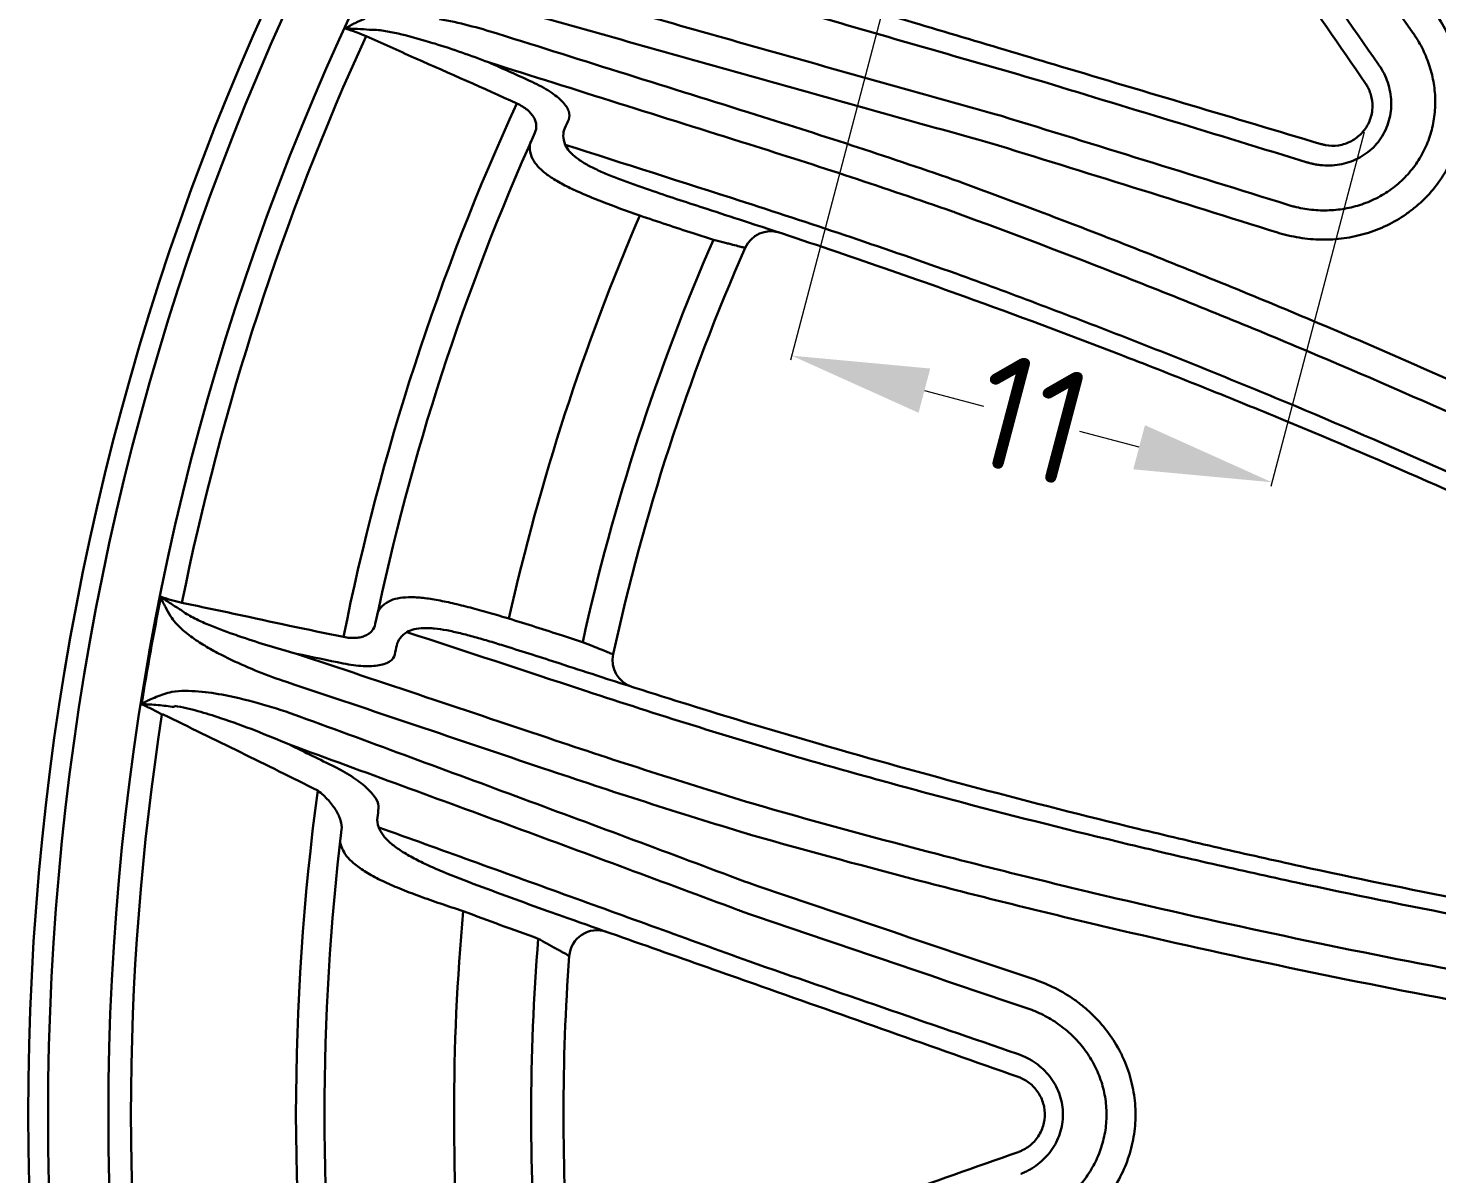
# Model space of a CAD drawing. Header units: inches. Extents: x 975 to 1816, y 133 to 420.
# Drawn here: x 1056.56 to 1087.34, y 275.13 to 300.16 of the extents above; entities that cross this region are included whole.
import ezdxf

# ---------------------------------------------------------------- set-up
doc = ezdxf.new("R2010")
doc.units = ezdxf.units.IN
doc.header["$MEASUREMENT"] = 0
doc.linetypes.add('CENTER', pattern=[2, 1.25, -0.25, 0.25, -0.25])
doc.layers.get('0').update_dxf_attribs({"lineweight": 30})
doc.layers.add('Center', color=1, linetype='CENTER', lineweight=18)
doc.styles.add('TCVN', font='tcvn+7284-2003r.ttf', dxfattribs={"height": 2.5})
doc.dimstyles.new('TCVN', dxfattribs={"dimtxt": 2.5, "dimasz": 3, "dimexe": 0.1, "dimexo": 0.0625, "dimgap": 0.09, "dimtad": 0, "dimtoh": 1, "dimdec": 0, "dimzin": 0, "dimdsep": 46, "dimtxsty": 'TCVN', "dimcen": 0.09, "dimclrd": 2, "dimclre": 2, "dimclrt": 1, "dimadec": 0, "dimazin": 0, "dimtfac": 1, "dimtdec": 0, "dimtofl": 0, "dimtmove": 0, "dimatfit": 3, "dimfxl": 1, "dimtolj": 1, "dimtzin": 0, "dimlwd": 18, "dimlwe": 18, "dimarcsym": 0})

# ---------------------------------------------------------------- blocks, each defined once
blk = doc.blocks.new('*D7')
at = {"layer": 'Center', "color": 2, "linetype": 'Continuous', "lineweight": 18, "transparency": 16777216}
for p, q in [((1171.919, 353.394), (1151.998, 326.267)), ((1174.919, 353.394), (1171.919, 353.394))]:
    blk.add_line(p, q, dxfattribs=at)
at = {"layer": 'Center', "color": 2, "lineweight": 18, "transparency": 16777216}
for p, q in [((1115.306, 276.426), (1115.486, 276.426)), ((1115.396, 276.336), (1115.396, 276.516))]:
    blk.add_line(p, q, dxfattribs=at)
at = {"layer": 'Center', "color": 2, "transparency": 16777216}
blk.add_solid([(1151.595, 326.563), (1152.401, 325.971), (1150.222, 323.849)], dxfattribs=at)
at = {"layer": 'Defpoints', "color": 0, "transparency": 16777216}
for p in [(1150.222, 323.849), (1080.569, 229.002)]:
    blk.add_point(p, dxfattribs=at)
at = {"layer": 'Center', "color": 1, "transparency": 16777216, "insert": (1178.009, 353.394), "char_height": 2.5, "attachment_point": 5, "style": 'TCVN'}
blk.add_mtext('\\A1;∅118', dxfattribs=at)
blk = doc.blocks.new('*D14')
at = {"layer": 'Center', "color": 2, "linetype": 'Continuous', "lineweight": 18, "transparency": 16777216}
for p, q in [((1075.258, 300.661), (1073.215, 292.911)), ((1085.752, 297.894), (1083.709, 290.145)), ((1076.142, 292.243), (1077.433, 291.902)), ((1080.833, 291.006), (1079.541, 291.347))]:
    blk.add_line(p, q, dxfattribs=at)
at = {"layer": 'Center', "color": 2, "transparency": 16777216}
for points in [[(1076.269, 292.726), (1076.014, 291.759), (1073.241, 293.008)], [(1080.961, 291.489), (1080.706, 290.523), (1083.734, 290.241)]]:
    blk.add_solid(points, dxfattribs=at)
at = {"layer": 'Defpoints', "color": 0, "transparency": 16777216}
for p in [(1075.274, 300.721), (1085.768, 297.955), (1083.734, 290.241)]:
    blk.add_point(p, dxfattribs=at)
at = {"layer": 'Center', "color": 1, "transparency": 16777216, "insert": (1078.487, 291.624), "char_height": 2.5, "attachment_point": 5, "rotation": 345.2312, "style": 'TCVN'}
blk.add_mtext('\\A1;11', dxfattribs=at)

msp = doc.modelspace()

# ---------------------------------------------------------------- linework, layer by layer
for p, q in [((1071.531, 295.538), (1071.091, 295.681)), ((1068.236, 286.889), (1068.674, 286.747))]:
    msp.add_line(p, q)
for radius in [58.838, 58.403, 57.085]:
    msp.add_circle((1115.396, 276.426), radius)
for centre, radius, start, end in [((1115.396, 276.426), 56.593, 155.3947, 168.6055), ((1115.396, 276.426), 52.986, 155.3577, 168.6424), ((1115.396, 276.426), 52.362, 155.8125, 168.1876), ((1115.396, 276.426), 49.533, 156.6372, 167.3628), ((1115.396, 276.426), 47.848, 156.4567, 167.5433), ((1072.783, 295.117), 0.609, 71.7119, 156.3155), ((1115.396, 276.426), 47.141, 156.3155, 167.6845), ((1115.396, 276.426), 57.068, 168.5798, 170.9555), ((1069.935, 286.351), 0.609, 167.6845, 252.2881), ((1115.396, 276.426), 56.593, 171.1187, 188.8813), ((1115.396, 276.426), 52.986, 172.3216, 187.6784), ((1115.396, 276.426), 52.362, 173.1691, 186.8309), ((1115.396, 276.426), 49.533, 174.8532, 185.1468), ((1068.99, 279.843), 0.609, 70.5853, 175.7878), ((1115.396, 276.426), 47.848, 175.3945, 184.6055), ((1115.396, 276.426), 47.141, 175.7878, 184.2122)]:
    msp.add_arc(centre, radius, start, end)
for points, knots in [([(1099.727, 291.719), (1099.111, 292.332), (1098.497, 292.951), (1097.28, 294.198), (1096.675, 294.827), (1094.874, 296.731), (1093.691, 298.022), (1091.942, 299.991), (1091.365, 300.652), (1090.223, 301.978), (1089.659, 302.645), (1087.983, 304.655), (1086.89, 306.007), (1085.822, 307.373)], [0, 0, 0, 0, 0.125, 0.125, 0.25, 0.25, 0.5, 0.5, 0.625, 0.625, 0.75, 0.75, 1, 1, 1, 1]), ([(1086.577, 307.351), (1087.591, 306.045), (1088.63, 304.749), (1090.224, 302.824), (1090.761, 302.185), (1091.848, 300.913), (1092.397, 300.279), (1094.064, 298.39), (1095.191, 297.151), (1097.479, 294.714), (1098.64, 293.516), (1099.816, 292.339)], [0, 0, 0, 0, 0.25, 0.25, 0.375, 0.375, 0.5, 0.5, 0.75, 0.75, 1, 1, 1, 1]), ([(1084.724, 307.028), (1085.282, 306.316), (1085.848, 305.606), (1086.991, 304.195), (1087.569, 303.493), (1089.322, 301.397), (1090.516, 300.015), (1092.041, 298.306), (1092.348, 297.965), (1092.963, 297.286), (1093.272, 296.948), (1094.202, 295.938), (1094.826, 295.271), (1096.713, 293.287), (1097.988, 291.988), (1099.281, 290.712)], [0, 0, 0, 0, 0.125, 0.125, 0.25, 0.25, 0.5, 0.5, 0.5625, 0.5625, 0.625, 0.625, 0.75, 0.75, 1, 1, 1, 1]), ([(1098.871, 290.207), (1097.564, 291.495), (1096.274, 292.806), (1094.367, 294.809), (1093.736, 295.482), (1092.796, 296.501), (1092.484, 296.842), (1091.862, 297.527), (1091.552, 297.871), (1090.01, 299.596), (1088.803, 300.992), (1087.031, 303.107), (1086.447, 303.816), (1085.291, 305.24), (1084.719, 305.957), (1084.155, 306.675)], [0, 0, 0, 0, 0.25, 0.25, 0.375, 0.375, 0.4375, 0.4375, 0.5, 0.5, 0.75, 0.75, 0.875, 0.875, 1, 1, 1, 1]), ([(1078.568, 299.044), (1077.198, 299.438), (1075.823, 299.834), (1073.756, 300.431), (1073.066, 300.631), (1071.686, 301.03), (1070.994, 301.231), (1070.303, 301.431)], [0, 0, 0, 0, 0.5, 0.5, 0.75, 0.75, 1, 1, 1, 1]), ([(1067.666, 301.114), (1069.347, 300.634), (1071.026, 300.157), (1074.377, 299.21), (1076.046, 298.742), (1077.708, 298.279)], [0, 0, 0, 0, 0.5, 0.5, 1, 1, 1, 1]), ([(1077.462, 297.688), (1075.809, 298.145), (1074.15, 298.608), (1070.818, 299.543), (1069.149, 300.015), (1067.478, 300.489)], [0, 0, 0, 0, 0.5, 0.5, 1, 1, 1, 1]), ([(1087.32, 300.466), (1087.511, 300.198), (1087.66, 299.908), (1087.792, 299.519), (1087.815, 299.44), (1087.857, 299.28), (1087.874, 299.2), (1087.918, 298.956), (1087.934, 298.793), (1087.942, 298.467), (1087.933, 298.303), (1087.899, 298.059), (1087.885, 297.977), (1087.85, 297.817), (1087.829, 297.738), (1087.757, 297.504), (1087.697, 297.352), (1087.586, 297.131), (1087.546, 297.058), (1087.461, 296.918), (1087.416, 296.85), (1087.272, 296.652), (1087.165, 296.529), (1086.989, 296.356), (1086.927, 296.301), (1086.8, 296.196), (1086.735, 296.147), (1086.535, 296.007), (1086.394, 295.925), (1086.099, 295.783), (1085.944, 295.723), (1085.631, 295.63), (1085.472, 295.596), (1085.23, 295.562), (1085.148, 295.554), (1084.985, 295.544), (1084.902, 295.542), (1084.656, 295.546), (1084.493, 295.56), (1084.172, 295.612), (1084.013, 295.649), (1083.856, 295.698)], [0, 0, 0, 0, 0.125, 0.125, 0.15625, 0.15625, 0.1875, 0.1875, 0.25, 0.25, 0.3125, 0.3125, 0.34375, 0.34375, 0.375, 0.375, 0.4375, 0.4375, 0.46875, 0.46875, 0.5, 0.5, 0.5625, 0.5625, 0.59375, 0.59375, 0.625, 0.625, 0.6875, 0.6875, 0.75, 0.75, 0.8125, 0.8125, 0.84375, 0.84375, 0.875, 0.875, 0.9375, 0.9375, 1, 1, 1, 1]), ([(1063.499, 300.163), (1063.498, 300.161), (1063.497, 300.159), (1063.497, 300.157), (1063.497, 300.155), (1063.498, 300.152), (1063.498, 300.15)], [0, 0, 0, 0, 0.00003455686, 0.00003455686, 0.00003455686, 0.00006825028, 0.00006825028, 0.00006825028, 0.00006825028]), ([(1064.011, 300.129), (1063.926, 300.136), (1063.841, 300.142), (1063.713, 300.149), (1063.67, 300.151), (1063.605, 300.153), (1063.584, 300.153), (1063.551, 300.154), (1063.541, 300.154), (1063.524, 300.154), (1063.519, 300.154), (1063.511, 300.153), (1063.508, 300.153), (1063.504, 300.153), (1063.503, 300.152), (1063.5, 300.152), (1063.499, 300.151), (1063.498, 300.15)], [0, 0, 0, 0, 0.5, 0.5, 0.75, 0.75, 0.875, 0.875, 0.9375, 0.9375, 0.96875, 0.96875, 0.984375, 0.984375, 0.992188, 0.992188, 1, 1, 1, 1]), ([(1063.499, 300.163), (1063.506, 300.17), (1063.515, 300.175), (1063.531, 300.184), (1063.54, 300.189), (1063.565, 300.203), (1063.582, 300.213), (1063.632, 300.24), (1063.667, 300.258), (1063.77, 300.309), (1063.84, 300.341), (1063.911, 300.37)], [0, 0, 0, 0, 0.0625, 0.0625, 0.125, 0.125, 0.25, 0.25, 0.5, 0.5, 1, 1, 1, 1]), ([(1065.258, 299.881), (1065.054, 299.943), (1064.85, 300), (1064.538, 300.07), (1064.434, 300.091), (1064.276, 300.114), (1064.224, 300.121), (1064.118, 300.129), (1064.064, 300.132), (1064.011, 300.129)], [0, 0, 0, 0, 0.5, 0.5, 0.75, 0.75, 0.875, 0.875, 1, 1, 1, 1]), ([(1065.544, 300.363), (1065.759, 300.324), (1065.971, 300.277), (1066.393, 300.17), (1066.602, 300.11), (1066.809, 300.045)], [0, 0, 0, 0, 0.5, 0.5, 1, 1, 1, 1]), ([(1065.031, 299.5), (1065.018, 299.506), (1065.004, 299.512), (1064.991, 299.518), (1064.641, 299.675), (1064.291, 299.832), (1063.941, 299.989)], [0, 0, 0, 0, 0.00022607, 0.00022607, 0.00022607, 0.00622329, 0.00622329, 0.00622329, 0.00622329]), ([(1084.081, 296.304), (1084.112, 296.294), (1084.143, 296.285), (1084.206, 296.268), (1084.237, 296.26), (1084.331, 296.238), (1084.394, 296.225), (1084.584, 296.195), (1084.712, 296.183), (1084.907, 296.18), (1084.972, 296.182), (1085.101, 296.189), (1085.166, 296.196), (1085.357, 296.221), (1085.482, 296.248), (1085.73, 296.321), (1085.853, 296.368), (1086.086, 296.479), (1086.197, 296.544), (1086.356, 296.654), (1086.407, 296.693), (1086.507, 296.775), (1086.556, 296.819), (1086.696, 296.955), (1086.78, 297.053), (1086.894, 297.209), (1086.929, 297.263), (1086.997, 297.374), (1087.028, 297.431), (1087.115, 297.606), (1087.163, 297.726), (1087.219, 297.91), (1087.235, 297.973), (1087.263, 298.1), (1087.274, 298.164), (1087.3, 298.357), (1087.307, 298.486), (1087.302, 298.679), (1087.298, 298.744), (1087.284, 298.873), (1087.275, 298.937), (1087.241, 299.129), (1087.208, 299.254), (1087.125, 299.497), (1087.075, 299.616), (1086.986, 299.79), (1086.954, 299.847), (1086.904, 299.93), (1086.886, 299.957), (1086.851, 300.012), (1086.832, 300.039), (1086.814, 300.065)], [0, 0, 0, 0, 0.015625, 0.015625, 0.03125, 0.03125, 0.0625, 0.0625, 0.125, 0.125, 0.15625, 0.15625, 0.1875, 0.1875, 0.25, 0.25, 0.3125, 0.3125, 0.375, 0.375, 0.40625, 0.40625, 0.4375, 0.4375, 0.5, 0.5, 0.53125, 0.53125, 0.5625, 0.5625, 0.625, 0.625, 0.65625, 0.65625, 0.6875, 0.6875, 0.75, 0.75, 0.78125, 0.78125, 0.8125, 0.8125, 0.875, 0.875, 0.9375, 0.9375, 0.96875, 0.96875, 0.984375, 0.984375, 1, 1, 1, 1]), ([(1086.107, 299.309), (1086.144, 299.249), (1086.178, 299.186), (1086.237, 299.057), (1086.261, 298.992), (1086.301, 298.858), (1086.317, 298.789), (1086.337, 298.649), (1086.342, 298.579), (1086.342, 298.438), (1086.337, 298.369), (1086.315, 298.23), (1086.299, 298.16), (1086.256, 298.026), (1086.23, 297.962), (1086.167, 297.836), (1086.129, 297.775), (1086.047, 297.661), (1086.001, 297.608), (1085.902, 297.509), (1085.847, 297.463), (1085.733, 297.381), (1085.673, 297.345), (1085.548, 297.282), (1085.482, 297.255), (1085.281, 297.189), (1085.142, 297.166), (1084.93, 297.161), (1084.86, 297.164), (1084.755, 297.176), (1084.72, 297.181), (1084.668, 297.19), (1084.651, 297.194), (1084.625, 297.2), (1084.612, 297.202), (1084.599, 297.206), (1084.59, 297.208), (1084.586, 297.209), (1084.582, 297.21)], [0, 0, 0, 0, 0.0625, 0.0625, 0.125, 0.125, 0.1875, 0.1875, 0.25, 0.25, 0.3125, 0.3125, 0.375, 0.375, 0.4375, 0.4375, 0.5, 0.5, 0.5625, 0.5625, 0.625, 0.625, 0.6875, 0.6875, 0.75, 0.75, 0.875, 0.875, 0.9375, 0.9375, 0.96875, 0.96875, 0.984375, 0.984375, 0.992187, 0.996094, 0.996094, 1, 1, 1, 1]), ([(1086.064, 299.373), (1086.079, 299.352), (1086.093, 299.331), (1086.108, 299.31), (1086.108, 299.31), (1086.108, 299.31), (1086.108, 299.31)], [0, 0, 0, 0, 0.0003823398, 0.0003823398, 0.0003823398, 0.0003826008, 0.0003826008, 0.0003826008, 0.0003826008]), ([(1067.571, 298.989), (1067.643, 298.956), (1067.711, 298.922), (1067.84, 298.852), (1067.902, 298.815), (1068.013, 298.742), (1068.064, 298.705), (1068.155, 298.631), (1068.196, 298.593), (1068.266, 298.52), (1068.294, 298.485), (1068.329, 298.432), (1068.339, 298.415), (1068.357, 298.381), (1068.364, 298.364), (1068.393, 298.282), (1068.392, 298.223), (1068.369, 298.171)], [0, 0, 0, 0, 0.125, 0.125, 0.25, 0.25, 0.375, 0.375, 0.5, 0.5, 0.625, 0.625, 0.6875, 0.6875, 0.75, 0.75, 1, 1, 1, 1]), ([(1084.827, 297.626), (1084.828, 297.626), (1084.829, 297.626), (1084.83, 297.626), (1084.854, 297.619), (1084.882, 297.612), (1084.909, 297.608), (1084.998, 297.592), (1085.095, 297.589), (1085.19, 297.603), (1085.286, 297.618), (1085.383, 297.649), (1085.471, 297.696), (1085.553, 297.739), (1085.629, 297.797), (1085.693, 297.864), (1085.757, 297.932), (1085.812, 298.012), (1085.851, 298.097), (1085.891, 298.182), (1085.917, 298.275), (1085.927, 298.368), (1085.937, 298.46), (1085.932, 298.554), (1085.914, 298.642), (1085.896, 298.729), (1085.864, 298.811), (1085.824, 298.885), (1085.811, 298.908), (1085.795, 298.933), (1085.784, 298.951)], [0.00009754, 0.00009754, 0.00009754, 0.00009754, 0.0001137, 0.0001137, 0.0001137, 0.00056562, 0.00056562, 0.00056562, 0.00208171, 0.00208171, 0.00208171, 0.00360326, 0.00360326, 0.00360326, 0.00500427, 0.00500427, 0.00500427, 0.00641857, 0.00641857, 0.00641857, 0.00784285, 0.00784285, 0.00784285, 0.00925417, 0.00925417, 0.00925417, 0.0106535, 0.0106535, 0.0106535, 0.01109038, 0.01109038, 0.01109038, 0.01109038]), ([(1067.631, 297.879), (1067.653, 297.929), (1067.664, 297.982), (1067.659, 298.065), (1067.654, 298.094), (1067.637, 298.151), (1067.625, 298.179), (1067.593, 298.237), (1067.572, 298.266), (1067.525, 298.322), (1067.497, 298.349), (1067.435, 298.402), (1067.399, 298.428), (1067.322, 298.476), (1067.28, 298.498), (1067.236, 298.518)], [0, 0, 0, 0, 0.25, 0.25, 0.375, 0.375, 0.5, 0.5, 0.625, 0.625, 0.75, 0.75, 0.875, 0.875, 1, 1, 1, 1]), ([(1077.708, 298.279), (1077.747, 298.268), (1077.785, 298.257), (1077.824, 298.246), (1077.824, 298.246), (1077.824, 298.246), (1077.824, 298.246)], [0, 0, 0, 0, 0.0006098362, 0.0006098362, 0.0006098362, 0.0006100972, 0.0006100972, 0.0006100972, 0.0006100972]), ([(1068.285, 297.981), (1068.261, 297.928), (1068.25, 297.871), (1068.253, 297.749), (1068.267, 297.685), (1068.293, 297.617)], [0, 0, 0, 0, 0.5, 0.5, 1, 1, 1, 1]), ([(1067.581, 297.307), (1067.545, 297.38), (1067.524, 297.448), (1067.512, 297.575), (1067.521, 297.633), (1067.545, 297.688)], [0, 0, 0, 0, 0.5, 0.5, 1, 1, 1, 1]), ([(1068.293, 297.617), (1068.316, 297.566), (1068.348, 297.517), (1068.43, 297.422), (1068.48, 297.376), (1068.596, 297.286), (1068.663, 297.242), (1068.813, 297.155), (1068.894, 297.113), (1069.067, 297.031), (1069.158, 296.991), (1069.353, 296.911), (1069.455, 296.871), (1069.769, 296.754), (1069.989, 296.678), (1070.218, 296.601)], [0, 0, 0, 0, 0.125, 0.125, 0.25, 0.25, 0.375, 0.375, 0.5, 0.5, 0.625, 0.625, 0.75, 0.75, 1, 1, 1, 1]), ([(1069.924, 296.068), (1069.637, 296.17), (1069.363, 296.269), (1068.977, 296.419), (1068.851, 296.47), (1068.615, 296.57), (1068.504, 296.62), (1068.297, 296.721), (1068.2, 296.772), (1068.023, 296.876), (1067.944, 296.927), (1067.806, 297.033), (1067.747, 297.086), (1067.648, 297.195), (1067.609, 297.25), (1067.581, 297.307)], [0, 0, 0, 0, 0.25, 0.25, 0.375, 0.375, 0.5, 0.5, 0.625, 0.625, 0.75, 0.75, 0.875, 0.875, 1, 1, 1, 1]), ([(1084.581, 297.208), (1084.581, 297.208), (1084.581, 297.208), (1084.581, 297.208), (1084.556, 297.216), (1084.532, 297.223), (1084.508, 297.23)], [-0.000000261, -0.000000261, -0.000000261, -0.000000261, 0, 0, 0, 0.0003823398, 0.0003823398, 0.0003823398, 0.0003823398]), ([(1076.971, 296.786), (1078.229, 296.325), (1079.486, 295.847), (1081.997, 294.86), (1083.252, 294.349), (1086.996, 292.774), (1089.468, 291.666), (1091.917, 290.499)], [0, 0, 0, 0, 0.25, 0.25, 0.5, 0.5, 1, 1, 1, 1]), ([(1072.141, 296.383), (1072.171, 296.374), (1072.201, 296.364), (1072.231, 296.355), (1072.231, 296.355), (1072.231, 296.355), (1072.231, 296.355)], [0, 0, 0, 0, 0.0004726317, 0.0004726317, 0.0004726317, 0.0004728927, 0.0004728927, 0.0004728927, 0.0004728927]), ([(1091.615, 289.922), (1089.189, 291.076), (1086.74, 292.171), (1083.032, 293.727), (1081.789, 294.232), (1079.302, 295.208), (1078.057, 295.68), (1076.811, 296.136)], [0, 0, 0, 0, 0.5, 0.5, 0.75, 0.75, 1, 1, 1, 1]), ([(1072.297, 295.918), (1072.297, 295.918), (1072.296, 295.918), (1072.295, 295.918), (1072.266, 295.928), (1072.236, 295.938), (1072.207, 295.947)], [0, 0, 0, 0, 0.0000085041, 0.0000085041, 0.0000085041, 0.0004770504, 0.0004770504, 0.0004770504, 0.0004770504]), ([(1072.225, 295.362), (1072.225, 295.362), (1072.215, 295.365), (1072.183, 295.373), (1072.17, 295.376), (1072.138, 295.384), (1072.12, 295.389), (1072.06, 295.405), (1072.01, 295.417), (1071.925, 295.439), (1071.895, 295.446), (1071.831, 295.463), (1071.797, 295.471), (1071.763, 295.48)], [0, 0, 0, 0, 0.25, 0.25, 0.375, 0.375, 0.5, 0.5, 0.75, 0.75, 0.875, 0.875, 1, 1, 1, 1]), ([(1076.833, 294.8), (1077.124, 294.694), (1077.416, 294.587), (1077.998, 294.372), (1078.871, 294.047), (1079.744, 293.713), (1080.907, 293.261), (1081.489, 293.031), (1082.65, 292.564), (1083.229, 292.328), (1086.119, 291.128), (1088.41, 290.116), (1090.681, 289.05)], [0, 0, 0, 0, 0.0625, 0.0625, 0.125, 0.25, 0.25, 0.375, 0.375, 0.5, 0.5, 1, 1, 1, 1]), ([(1090.44, 288.766), (1088.237, 289.793), (1086.015, 290.768), (1083.214, 291.922), (1082.652, 292.15), (1081.527, 292.599), (1080.964, 292.82), (1079.274, 293.472), (1078.147, 293.893), (1077.019, 294.299)], [0, 0, 0, 0, 0.5, 0.5, 0.625, 0.625, 0.75, 0.75, 1, 1, 1, 1]), ([(1059.458, 287.725), (1059.458, 287.727), (1059.459, 287.73), (1059.46, 287.732), (1059.461, 287.734), (1059.463, 287.735), (1059.465, 287.736)], [0, 0, 0, 0, 0.00003455697, 0.00003455697, 0.00003455697, 0.0000682504, 0.0000682504, 0.0000682504, 0.0000682504]), ([(1059.67, 287.316), (1059.629, 287.381), (1059.591, 287.448), (1059.538, 287.55), (1059.521, 287.585), (1059.495, 287.637), (1059.487, 287.654), (1059.475, 287.68), (1059.471, 287.689), (1059.464, 287.707), (1059.46, 287.716), (1059.458, 287.725)], [0, 0, 0, 0, 0.5, 0.5, 0.75, 0.75, 0.875, 0.875, 0.9375, 0.9375, 1, 1, 1, 1]), ([(1059.465, 287.736), (1059.465, 287.735), (1059.466, 287.734), (1059.467, 287.732), (1059.468, 287.731), (1059.471, 287.728), (1059.473, 287.726), (1059.48, 287.721), (1059.484, 287.718), (1059.497, 287.708), (1059.506, 287.702), (1059.532, 287.684), (1059.55, 287.671), (1059.603, 287.635), (1059.639, 287.611), (1059.747, 287.542), (1059.819, 287.496), (1059.892, 287.453)], [0, 0, 0, 0, 0.007812, 0.007812, 0.015625, 0.015625, 0.03125, 0.03125, 0.0625, 0.0625, 0.125, 0.125, 0.25, 0.25, 0.5, 0.5, 1, 1, 1, 1]), ([(1064.186, 287.35), (1064.199, 287.408), (1064.226, 287.461), (1064.31, 287.556), (1064.367, 287.599), (1064.439, 287.637)], [0, 0, 0, 0, 0.5, 0.5, 1, 1, 1, 1]), ([(1064.439, 287.637), (1064.551, 287.695), (1064.693, 287.724), (1064.911, 287.73), (1064.957, 287.729), (1065.051, 287.725), (1065.1, 287.721), (1065.252, 287.706), (1065.359, 287.691), (1065.53, 287.661), (1065.588, 287.649), (1065.709, 287.624), (1065.77, 287.611), (1065.958, 287.568), (1066.087, 287.536), (1066.353, 287.466), (1066.49, 287.428), (1066.773, 287.347), (1066.917, 287.305), (1067.063, 287.262)], [0, 0, 0, 0, 0.25, 0.25, 0.3125, 0.3125, 0.375, 0.375, 0.5, 0.5, 0.5625, 0.5625, 0.625, 0.625, 0.75, 0.75, 0.875, 0.875, 1, 1, 1, 1]), ([(1060.811, 286.453), (1060.703, 286.508), (1060.596, 286.565), (1060.388, 286.685), (1060.286, 286.749), (1060.087, 286.888), (1059.992, 286.961), (1059.86, 287.083), (1059.818, 287.125), (1059.739, 287.216), (1059.702, 287.263), (1059.67, 287.316)], [0, 0, 0, 0, 0.25, 0.25, 0.5, 0.5, 0.75, 0.75, 0.875, 0.875, 1, 1, 1, 1]), ([(1059.892, 287.453), (1059.934, 287.419), (1059.978, 287.389), (1060.069, 287.334), (1060.115, 287.308), (1060.256, 287.235), (1060.353, 287.19), (1060.646, 287.064), (1060.846, 286.989), (1061.047, 286.919)], [0, 0, 0, 0, 0.125, 0.125, 0.25, 0.25, 0.5, 0.5, 1, 1, 1, 1]), ([(1063.448, 286.86), (1063.496, 286.85), (1063.542, 286.844), (1063.632, 286.837), (1063.675, 286.837), (1063.758, 286.843), (1063.796, 286.849), (1063.868, 286.866), (1063.901, 286.878), (1063.961, 286.905), (1063.988, 286.921), (1064.035, 286.957), (1064.056, 286.977), (1064.109, 287.042), (1064.132, 287.091), (1064.143, 287.144)], [0, 0, 0, 0, 0.125, 0.125, 0.25, 0.25, 0.375, 0.375, 0.5, 0.5, 0.625, 0.625, 0.75, 0.75, 1, 1, 1, 1]), ([(1064.833, 286.967), (1064.772, 286.928), (1064.723, 286.884), (1064.649, 286.787), (1064.624, 286.735), (1064.612, 286.677)], [0, 0, 0, 0, 0.5, 0.5, 1, 1, 1, 1]), ([(1066.988, 286.658), (1066.873, 286.694), (1066.759, 286.729), (1066.534, 286.797), (1066.423, 286.829), (1066.209, 286.888), (1066.104, 286.916), (1065.9, 286.965), (1065.801, 286.987), (1065.612, 287.023), (1065.522, 287.036), (1065.395, 287.049), (1065.354, 287.052), (1065.274, 287.056), (1065.235, 287.056), (1065.05, 287.051), (1064.928, 287.023), (1064.833, 286.967)], [0, 0, 0, 0, 0.125, 0.125, 0.25, 0.25, 0.375, 0.375, 0.5, 0.5, 0.625, 0.625, 0.6875, 0.6875, 0.75, 0.75, 1, 1, 1, 1]), ([(1068.896, 286.657), (1068.963, 286.631), (1069.023, 286.606), (1069.105, 286.574), (1069.131, 286.563), (1069.178, 286.545), (1069.2, 286.536), (1069.258, 286.513), (1069.289, 286.501), (1069.319, 286.489), (1069.327, 286.486), (1069.337, 286.482), (1069.34, 286.481), (1069.34, 286.481)], [0, 0, 0, 0, 0.25, 0.25, 0.375, 0.375, 0.5, 0.5, 0.75, 0.75, 0.875, 0.875, 1, 1, 1, 1]), ([(1062.206, 285.876), (1061.999, 285.945), (1061.795, 286.019), (1061.391, 286.181), (1061.192, 286.267), (1060.995, 286.362)], [0, 0, 0, 0, 0.5, 0.5, 1, 1, 1, 1]), ([(1064.569, 286.475), (1064.557, 286.419), (1064.523, 286.371), (1064.437, 286.311), (1064.402, 286.294), (1064.324, 286.265), (1064.279, 286.253), (1064.179, 286.234), (1064.124, 286.228), (1064.007, 286.222), (1063.944, 286.222), (1063.809, 286.228), (1063.739, 286.235), (1063.594, 286.254), (1063.519, 286.266), (1063.442, 286.282)], [0, 0, 0, 0, 0.25, 0.25, 0.375, 0.375, 0.5, 0.5, 0.625, 0.625, 0.75, 0.75, 0.875, 0.875, 1, 1, 1, 1]), ([(1059.037, 285.397), (1059.042, 285.402), (1059.049, 285.406), (1059.062, 285.413), (1059.068, 285.417), (1059.088, 285.427), (1059.101, 285.434), (1059.14, 285.454), (1059.167, 285.467), (1059.248, 285.504), (1059.302, 285.527), (1059.467, 285.593), (1059.579, 285.63), (1059.694, 285.66)], [0, 0, 0, 0, 0.03125, 0.03125, 0.0625, 0.0625, 0.125, 0.125, 0.25, 0.25, 0.5, 0.5, 1, 1, 1, 1]), ([(1059.694, 285.66), (1059.791, 285.675), (1059.89, 285.681), (1060.085, 285.682), (1060.183, 285.677), (1060.474, 285.654), (1060.667, 285.624), (1060.859, 285.587)], [0, 0, 0, 0, 0.25, 0.25, 0.5, 0.5, 1, 1, 1, 1]), ([(1068.76, 285.674), (1068.76, 285.674), (1068.76, 285.674), (1068.76, 285.674), (1068.731, 285.684), (1068.701, 285.694), (1068.671, 285.704)], [-0.000000261, -0.000000261, -0.000000261, -0.000000261, 0, 0, 0, 0.0004726221, 0.0004726221, 0.0004726221, 0.0004726221]), ([(1059.037, 285.397), (1059.037, 285.395), (1059.037, 285.393), (1059.037, 285.392), (1059.038, 285.389), (1059.039, 285.388), (1059.04, 285.386)], [0, 0, 0, 0, 0.0000252961, 0.0000252961, 0.0000252961, 0.00005828994, 0.00005828994, 0.00005828994, 0.00005828994]), ([(1059.746, 285.331), (1059.63, 285.347), (1059.513, 285.36), (1059.336, 285.376), (1059.276, 285.38), (1059.187, 285.386), (1059.157, 285.387), (1059.113, 285.389), (1059.098, 285.39), (1059.075, 285.391), (1059.068, 285.391), (1059.057, 285.391), (1059.053, 285.391), (1059.047, 285.39), (1059.045, 285.39), (1059.042, 285.389), (1059.04, 285.388), (1059.04, 285.386)], [0, 0, 0, 0, 0.5, 0.5, 0.75, 0.75, 0.875, 0.875, 0.9375, 0.9375, 0.96875, 0.96875, 0.984375, 0.984375, 0.992188, 0.992188, 1, 1, 1, 1]), ([(1059.481, 285.163), (1059.412, 285.204), (1059.34, 285.243), (1059.193, 285.318), (1059.117, 285.353), (1059.04, 285.386)], [0, 0, 0, 0, 0.5, 0.5, 1, 1, 1, 1]), ([(1059.757, 285.353), (1059.757, 285.351), (1059.757, 285.348), (1059.757, 285.346), (1059.756, 285.343), (1059.755, 285.341), (1059.753, 285.339), (1059.751, 285.336), (1059.749, 285.333), (1059.746, 285.331)], [0, 0, 0, 0, 0.0000422428, 0.0000422428, 0.0000422428, 0.000084418, 0.000084418, 0.000084418, 0.0001407012, 0.0001407012, 0.0001407012, 0.0001407012]), ([(1060.763, 285.088), (1060.598, 285.143), (1060.433, 285.195), (1060.182, 285.264), (1060.098, 285.286), (1059.928, 285.324), (1059.843, 285.341), (1059.757, 285.353)], [0, 0, 0, 0, 0.5, 0.5, 0.75, 0.75, 1, 1, 1, 1]), ([(1060.859, 285.587), (1061.137, 285.534), (1061.411, 285.466), (1061.952, 285.309), (1062.22, 285.22), (1062.485, 285.123)], [0, 0, 0, 0, 0.5, 0.5, 1, 1, 1, 1]), ([(1059.509, 285.165), (1059.502, 285.165), (1059.496, 285.164), (1059.489, 285.164), (1059.486, 285.163), (1059.484, 285.163), (1059.481, 285.163)], [0, 0, 0, 0, 0.0001038946, 0.0001038946, 0.0001038946, 0.0001448338, 0.0001448338, 0.0001448338, 0.0001448338]), ([(1062.885, 283.505), (1062.324, 283.785), (1061.762, 284.063), (1060.636, 284.616), (1060.072, 284.89), (1059.509, 285.165)], [0, 0, 0, 0, 0.5, 0.5, 1, 1, 1, 1]), ([(1062.271, 284.507), (1062.023, 284.613), (1061.773, 284.716), (1061.271, 284.91), (1061.018, 285.003), (1060.763, 285.088)], [0, 0, 0, 0, 0.5, 0.5, 1, 1, 1, 1]), ([(1062.485, 285.123), (1064.116, 284.525), (1065.744, 283.925), (1068.989, 282.723), (1070.603, 282.122), (1072.209, 281.52)], [0, 0, 0, 0, 0.5, 0.5, 1, 1, 1, 1]), ([(1072.061, 280.898), (1070.444, 281.501), (1068.818, 282.103), (1065.55, 283.307), (1063.912, 283.907), (1062.271, 284.507)], [0, 0, 0, 0, 0.5, 0.5, 1, 1, 1, 1]), ([(1073.843, 284.523), (1076.14, 283.856), (1078.464, 283.237), (1081.402, 282.526), (1081.992, 282.387), (1083.174, 282.115), (1083.766, 281.982), (1085.545, 281.593), (1086.733, 281.348), (1087.924, 281.116)], [0, 0, 0, 0, 0.5, 0.5, 0.625, 0.625, 0.75, 0.75, 1, 1, 1, 1]), ([(1087.951, 280.745), (1086.721, 280.981), (1085.494, 281.231), (1083.658, 281.627), (1083.046, 281.762), (1081.825, 282.04), (1081.216, 282.183), (1079.394, 282.619), (1078.186, 282.923), (1076.383, 283.398), (1075.484, 283.64), (1074.589, 283.889), (1073.993, 284.057), (1073.695, 284.142), (1073.398, 284.227)], [0, 0, 0, 0, 0.25, 0.25, 0.375, 0.375, 0.5, 0.5, 0.75, 0.75, 0.875, 0.9375, 0.9375, 1, 1, 1, 1]), ([(1063.259, 284.019), (1063.333, 283.982), (1063.405, 283.943), (1063.541, 283.865), (1063.605, 283.825), (1063.725, 283.745), (1063.781, 283.705), (1063.884, 283.624), (1063.931, 283.583), (1064.015, 283.504), (1064.052, 283.465), (1064.1, 283.407), (1064.114, 283.388), (1064.14, 283.351), (1064.152, 283.332), (1064.204, 283.242), (1064.222, 283.176), (1064.215, 283.118)], [0, 0, 0, 0, 0.125, 0.125, 0.25, 0.25, 0.375, 0.375, 0.5, 0.5, 0.625, 0.625, 0.6875, 0.6875, 0.75, 0.75, 1, 1, 1, 1]), ([(1063.406, 282.653), (1063.413, 282.714), (1063.405, 282.779), (1063.374, 282.884), (1063.36, 282.92), (1063.327, 282.993), (1063.308, 283.03), (1063.263, 283.104), (1063.237, 283.142), (1063.181, 283.216), (1063.151, 283.254), (1063.051, 283.364), (1062.973, 283.437), (1062.885, 283.505)], [0, 0, 0, 0, 0.25, 0.25, 0.375, 0.375, 0.5, 0.5, 0.625, 0.625, 0.75, 0.75, 1, 1, 1, 1]), ([(1072.594, 283.159), (1073.868, 282.796), (1075.15, 282.447), (1077.086, 281.943), (1077.734, 281.779), (1079.033, 281.458), (1079.683, 281.301), (1082.939, 280.535), (1085.559, 279.982), (1088.195, 279.49)], [0, 0, 0, 0, 0.25, 0.25, 0.375, 0.375, 0.5, 0.5, 1, 1, 1, 1]), ([(1064.217, 282.7), (1064.894, 282.456), (1065.571, 282.212), (1066.923, 281.724), (1067.598, 281.48), (1068.947, 280.992), (1069.62, 280.748), (1070.965, 280.261), (1071.637, 280.017), (1072.306, 279.774)], [0, 0, 0, 0, 0.25, 0.25, 0.5, 0.5, 0.75, 0.75, 1, 1, 1, 1]), ([(1064.217, 282.7), (1064.238, 282.643), (1064.27, 282.585), (1064.356, 282.472), (1064.408, 282.416), (1064.533, 282.307), (1064.604, 282.253), (1064.726, 282.173), (1064.769, 282.146), (1064.859, 282.093), (1064.905, 282.066), (1065.051, 281.988), (1065.154, 281.937), (1065.319, 281.86), (1065.376, 281.834), (1065.493, 281.783), (1065.553, 281.757), (1065.856, 281.63), (1066.112, 281.531), (1066.382, 281.431)], [0, 0, 0, 0, 0.125, 0.125, 0.25, 0.25, 0.375, 0.375, 0.4375, 0.4375, 0.5, 0.5, 0.625, 0.625, 0.6875, 0.6875, 0.75, 0.75, 1, 1, 1, 1]), ([(1066.063, 280.869), (1065.894, 280.924), (1065.73, 280.978), (1065.411, 281.087), (1065.257, 281.141), (1065.032, 281.224), (1064.958, 281.251), (1064.815, 281.307), (1064.746, 281.334), (1064.544, 281.417), (1064.418, 281.472), (1064.243, 281.556), (1064.187, 281.584), (1064.079, 281.641), (1064.027, 281.67), (1063.882, 281.756), (1063.796, 281.813), (1063.648, 281.929), (1063.586, 281.988), (1063.484, 282.108), (1063.446, 282.168), (1063.372, 282.36)], [0, 0, 0, 0, 0.125, 0.125, 0.25, 0.25, 0.3125, 0.3125, 0.375, 0.375, 0.5, 0.5, 0.5625, 0.5625, 0.625, 0.625, 0.75, 0.75, 0.875, 0.875, 1, 1, 1, 1]), ([(1088.101, 278.845), (1085.438, 279.34), (1082.791, 279.896), (1079.502, 280.667), (1078.845, 280.826), (1077.533, 281.149), (1076.879, 281.315), (1074.923, 281.822), (1073.628, 282.173), (1072.341, 282.539)], [0, 0, 0, 0, 0.5, 0.5, 0.625, 0.625, 0.75, 0.75, 1, 1, 1, 1]), ([(1072.174, 280.856), (1072.174, 280.856), (1072.174, 280.856), (1072.174, 280.856), (1072.136, 280.87), (1072.098, 280.884), (1072.061, 280.898)], [-0.000000261, -0.000000261, -0.000000261, -0.000000261, 0, 0, 0, 0.0006098362, 0.0006098362, 0.0006098362, 0.0006098362]), ([(1068.382, 279.888), (1068.382, 279.888), (1068.37, 279.895), (1068.334, 279.915), (1068.32, 279.923), (1068.286, 279.942), (1068.266, 279.953), (1068.222, 279.978), (1068.198, 279.991), (1068.146, 280.02), (1068.118, 280.036), (1068.029, 280.085), (1067.964, 280.122), (1067.894, 280.16)], [0, 0, 0, 0, 0.25, 0.25, 0.375, 0.375, 0.5, 0.5, 0.625, 0.625, 0.75, 0.75, 1, 1, 1, 1]), ([(1078.551, 279.372), (1078.863, 279.267), (1079.154, 279.12), (1079.489, 278.884), (1079.555, 278.833), (1079.682, 278.728), (1079.744, 278.674), (1079.922, 278.502), (1080.032, 278.38), (1080.229, 278.12), (1080.318, 277.983), (1080.435, 277.765), (1080.471, 277.691), (1080.537, 277.54), (1080.567, 277.464), (1080.646, 277.233), (1080.686, 277.074), (1080.727, 276.831), (1080.737, 276.748), (1080.751, 276.585), (1080.754, 276.503), (1080.754, 276.258), (1080.74, 276.096), (1080.699, 275.853), (1080.682, 275.772), (1080.641, 275.612), (1080.617, 275.534), (1080.537, 275.303), (1080.472, 275.154), (1080.316, 274.866), (1080.226, 274.726), (1080.027, 274.467), (1079.919, 274.346), (1079.743, 274.176), (1079.682, 274.122), (1079.555, 274.018), (1079.489, 273.967), (1079.288, 273.825), (1079.148, 273.742), (1078.858, 273.595), (1078.707, 273.531), (1078.551, 273.479)], [0, 0, 0, 0, 0.125, 0.125, 0.15625, 0.15625, 0.1875, 0.1875, 0.25, 0.25, 0.3125, 0.3125, 0.34375, 0.34375, 0.375, 0.375, 0.4375, 0.4375, 0.46875, 0.46875, 0.5, 0.5, 0.5625, 0.5625, 0.59375, 0.59375, 0.625, 0.625, 0.6875, 0.6875, 0.75, 0.75, 0.8125, 0.8125, 0.84375, 0.84375, 0.875, 0.875, 0.9375, 0.9375, 1, 1, 1, 1]), ([(1078.377, 274.101), (1078.408, 274.111), (1078.439, 274.122), (1078.499, 274.145), (1078.529, 274.157), (1078.618, 274.195), (1078.677, 274.222), (1078.849, 274.309), (1078.959, 274.375), (1079.118, 274.486), (1079.17, 274.526), (1079.27, 274.608), (1079.319, 274.651), (1079.458, 274.784), (1079.544, 274.88), (1079.701, 275.084), (1079.773, 275.194), (1079.896, 275.421), (1079.948, 275.539), (1080.012, 275.721), (1080.031, 275.783), (1080.063, 275.909), (1080.077, 275.973), (1080.11, 276.165), (1080.121, 276.293), (1080.121, 276.487), (1080.118, 276.551), (1080.108, 276.68), (1080.099, 276.745), (1080.067, 276.938), (1080.035, 277.063), (1079.972, 277.245), (1079.948, 277.306), (1079.896, 277.424), (1079.867, 277.483), (1079.775, 277.655), (1079.704, 277.763), (1079.587, 277.916), (1079.546, 277.966), (1079.459, 278.062), (1079.414, 278.109), (1079.273, 278.244), (1079.173, 278.326), (1078.963, 278.474), (1078.853, 278.541), (1078.679, 278.629), (1078.62, 278.656), (1078.53, 278.694), (1078.5, 278.706), (1078.439, 278.729), (1078.408, 278.74), (1078.377, 278.75)], [0, 0, 0, 0, 0.015625, 0.015625, 0.03125, 0.03125, 0.0625, 0.0625, 0.125, 0.125, 0.15625, 0.15625, 0.1875, 0.1875, 0.25, 0.25, 0.3125, 0.3125, 0.375, 0.375, 0.40625, 0.40625, 0.4375, 0.4375, 0.5, 0.5, 0.53125, 0.53125, 0.5625, 0.5625, 0.625, 0.625, 0.65625, 0.65625, 0.6875, 0.6875, 0.75, 0.75, 0.78125, 0.78125, 0.8125, 0.8125, 0.875, 0.875, 0.9375, 0.9375, 0.96875, 0.96875, 0.984375, 0.984375, 1, 1, 1, 1]), ([(1078.178, 277.749), (1078.202, 277.741), (1078.226, 277.733), (1078.25, 277.724), (1078.25, 277.724), (1078.25, 277.724), (1078.25, 277.724)], [0, 0, 0, 0, 0.0003823398, 0.0003823398, 0.0003823398, 0.0003826008, 0.0003826008, 0.0003826008, 0.0003826008]), ([(1078.25, 277.723), (1078.316, 277.696), (1078.38, 277.666), (1078.503, 277.596), (1078.562, 277.557), (1078.673, 277.472), (1078.725, 277.426), (1078.824, 277.325), (1078.87, 277.271), (1078.952, 277.157), (1078.989, 277.098), (1079.053, 276.972), (1079.081, 276.907), (1079.125, 276.773), (1079.142, 276.705), (1079.164, 276.567), (1079.17, 276.495), (1079.17, 276.355), (1079.164, 276.285), (1079.142, 276.147), (1079.125, 276.077), (1079.08, 275.943), (1079.053, 275.879), (1078.989, 275.754), (1078.952, 275.694), (1078.828, 275.522), (1078.729, 275.422), (1078.561, 275.293), (1078.502, 275.254), (1078.41, 275.202), (1078.379, 275.186), (1078.331, 275.163), (1078.315, 275.156), (1078.291, 275.145), (1078.279, 275.14), (1078.266, 275.135), (1078.258, 275.132), (1078.254, 275.13), (1078.25, 275.128)], [0, 0, 0, 0, 0.0625, 0.0625, 0.125, 0.125, 0.1875, 0.1875, 0.25, 0.25, 0.3125, 0.3125, 0.375, 0.375, 0.4375, 0.4375, 0.5, 0.5, 0.5625, 0.5625, 0.625, 0.625, 0.6875, 0.6875, 0.75, 0.75, 0.875, 0.875, 0.9375, 0.9375, 0.96875, 0.96875, 0.984375, 0.984375, 0.992188, 0.996094, 0.996094, 1, 1, 1, 1]), ([(1078.204, 275.61), (1078.204, 275.61), (1078.205, 275.61), (1078.206, 275.611), (1078.23, 275.619), (1078.256, 275.631), (1078.281, 275.643), (1078.362, 275.682), (1078.442, 275.737), (1078.511, 275.805), (1078.58, 275.872), (1078.64, 275.955), (1078.684, 276.045), (1078.724, 276.128), (1078.752, 276.219), (1078.764, 276.311), (1078.776, 276.404), (1078.774, 276.5), (1078.756, 276.592), (1078.738, 276.685), (1078.704, 276.775), (1078.658, 276.856), (1078.612, 276.937), (1078.553, 277.01), (1078.486, 277.07), (1078.421, 277.13), (1078.346, 277.178), (1078.271, 277.214), (1078.247, 277.225), (1078.219, 277.236), (1078.199, 277.243)], [0.00009754, 0.00009754, 0.00009754, 0.00009754, 0.0001137, 0.0001137, 0.0001137, 0.00056562, 0.00056562, 0.00056562, 0.00208171, 0.00208171, 0.00208171, 0.00360326, 0.00360326, 0.00360326, 0.00500427, 0.00500427, 0.00500427, 0.00641857, 0.00641857, 0.00641857, 0.00784285, 0.00784285, 0.00784285, 0.00925417, 0.00925417, 0.00925417, 0.0106535, 0.0106535, 0.0106535, 0.01109038, 0.01109038, 0.01109038, 0.01109038])]:
    msp.add_open_spline(points, degree=3, knots=knots)
for points in [[(1086.814, 300.065), (1085.544, 301.854), (1084.283, 303.64), (1083.033, 305.415)], [(1082.504, 304.462), (1083.682, 302.774), (1084.87, 301.076), (1086.064, 299.373)], [(1085.779, 298.958), (1084.649, 300.597), (1083.522, 302.23), (1082.403, 303.853)], [(1074.814, 300.609), (1076.253, 300.18), (1077.688, 299.753), (1079.115, 299.328)], [(1063.941, 299.989), (1063.801, 300.051), (1063.652, 300.106), (1063.498, 300.15)], [(1065.258, 299.881), (1065.258, 299.881), (1065.258, 299.881), (1065.258, 299.881)], [(1065.444, 299.825), (1065.382, 299.844), (1065.32, 299.863), (1065.258, 299.881)], [(1066.618, 299.418), (1066.231, 299.566), (1065.84, 299.703), (1065.444, 299.825)], [(1066.809, 300.045), (1068.696, 299.451), (1070.582, 298.859), (1072.462, 298.272)], [(1067.236, 298.518), (1066.503, 298.851), (1065.768, 299.178), (1065.031, 299.5)], [(1072.305, 297.627), (1070.415, 298.22), (1068.517, 298.818), (1066.618, 299.418)], [(1066.618, 299.418), (1066.936, 299.276), (1067.254, 299.133), (1067.571, 298.989)], [(1079.115, 299.328), (1081.005, 298.765), (1082.906, 298.198), (1084.814, 297.63)], [(1084.508, 297.23), (1082.519, 297.84), (1080.537, 298.445), (1078.568, 299.044)], [(1085.782, 298.952), (1085.781, 298.954), (1085.78, 298.956), (1085.779, 298.958)], [(1072.462, 298.272), (1073.957, 297.806), (1075.437, 297.318), (1076.904, 296.811)], [(1068.369, 298.171), (1068.341, 298.108), (1068.313, 298.045), (1068.285, 297.981)], [(1077.824, 298.246), (1079.899, 297.606), (1081.987, 296.958), (1084.081, 296.304)], [(1077.563, 297.66), (1077.529, 297.669), (1077.496, 297.679), (1077.462, 297.688)], [(1083.856, 295.698), (1081.75, 296.359), (1079.649, 297.014), (1077.563, 297.66)], [(1068.293, 297.617), (1069.578, 297.205), (1070.861, 296.793), (1072.141, 296.383)], [(1076.753, 296.157), (1075.285, 296.668), (1073.801, 297.158), (1072.305, 297.627)], [(1084.814, 297.63), (1084.818, 297.629), (1084.822, 297.628), (1084.827, 297.626)], [(1084.582, 297.21), (1084.581, 297.209), (1084.581, 297.209), (1084.581, 297.208)], [(1076.904, 296.811), (1076.926, 296.803), (1076.948, 296.794), (1076.971, 296.786)], [(1070.218, 296.601), (1070.606, 296.47), (1070.995, 296.341), (1071.384, 296.214)], [(1072.207, 295.947), (1071.933, 296.036), (1071.658, 296.125), (1071.384, 296.214)], [(1072.231, 296.355), (1073.779, 295.858), (1075.315, 295.339), (1076.833, 294.8)], [(1076.811, 296.136), (1076.792, 296.143), (1076.772, 296.15), (1076.753, 296.157)], [(1071.091, 295.681), (1070.701, 295.807), (1070.312, 295.936), (1069.924, 296.068)], [(1077.019, 294.299), (1075.461, 294.86), (1073.886, 295.401), (1072.297, 295.918)], [(1071.763, 295.48), (1071.689, 295.498), (1071.612, 295.518), (1071.531, 295.538)], [(1059.465, 287.736), (1059.615, 287.682), (1059.768, 287.638), (1059.918, 287.606)], [(1059.918, 287.606), (1060.308, 287.525), (1060.697, 287.443), (1061.087, 287.361)], [(1061.087, 287.361), (1061.872, 287.189), (1062.659, 287.021), (1063.448, 286.86)], [(1067.063, 287.262), (1067.455, 287.14), (1067.846, 287.016), (1068.236, 286.889)], [(1061.047, 286.919), (1061.047, 286.92), (1061.047, 286.92), (1061.047, 286.92)], [(1061.047, 286.92), (1061.108, 286.898), (1061.169, 286.877), (1061.23, 286.856)], [(1068.671, 285.704), (1067.395, 286.125), (1066.115, 286.546), (1064.833, 286.967)], [(1061.23, 286.856), (1061.622, 286.722), (1062.019, 286.603), (1062.419, 286.495)], [(1064.612, 286.677), (1064.597, 286.61), (1064.583, 286.542), (1064.569, 286.475)], [(1068.159, 286.285), (1067.77, 286.412), (1067.379, 286.536), (1066.988, 286.658)], [(1068.674, 286.747), (1068.752, 286.715), (1068.826, 286.686), (1068.896, 286.657)], [(1060.995, 286.362), (1060.933, 286.392), (1060.872, 286.422), (1060.811, 286.453)], [(1062.419, 286.495), (1064.308, 285.864), (1066.194, 285.232), (1068.073, 284.601)], [(1063.442, 286.282), (1063.101, 286.352), (1062.76, 286.423), (1062.419, 286.495)], [(1068.159, 286.285), (1068.433, 286.196), (1068.707, 286.107), (1068.981, 286.018)], [(1068.981, 286.018), (1069.011, 286.008), (1069.041, 285.999), (1069.071, 285.989)], [(1069.071, 285.989), (1070.66, 285.473), (1072.252, 284.985), (1073.843, 284.523)], [(1067.821, 283.987), (1065.955, 284.617), (1064.081, 285.247), (1062.206, 285.876)], [(1073.398, 284.227), (1071.852, 284.683), (1070.305, 285.166), (1068.76, 285.674)], [(1062.271, 284.507), (1062.6, 284.345), (1062.93, 284.182), (1063.259, 284.019)], [(1068.073, 284.601), (1069.559, 284.101), (1071.048, 283.626), (1072.535, 283.176)], [(1072.273, 282.559), (1070.789, 283.01), (1069.303, 283.486), (1067.821, 283.987)], [(1064.19, 282.916), (1064.182, 282.849), (1064.191, 282.777), (1064.217, 282.7)], [(1064.215, 283.118), (1064.206, 283.05), (1064.198, 282.983), (1064.19, 282.916)], [(1072.535, 283.176), (1072.555, 283.17), (1072.575, 283.164), (1072.594, 283.159)], [(1072.341, 282.539), (1072.319, 282.545), (1072.296, 282.552), (1072.273, 282.559)], [(1066.382, 281.431), (1066.926, 281.228), (1067.472, 281.028), (1068.019, 280.832)], [(1072.209, 281.52), (1072.242, 281.508), (1072.274, 281.496), (1072.307, 281.484)], [(1072.307, 281.484), (1074.375, 280.781), (1076.459, 280.075), (1078.551, 279.372)], [(1067.702, 280.267), (1067.154, 280.464), (1066.608, 280.665), (1066.063, 280.869)], [(1068.019, 280.832), (1068.133, 280.792), (1068.243, 280.752), (1068.35, 280.715)], [(1078.377, 278.75), (1076.299, 279.451), (1074.228, 280.155), (1072.174, 280.856)], [(1072.583, 279.223), (1071.178, 279.718), (1069.766, 280.215), (1068.35, 280.715)], [(1067.894, 280.16), (1067.832, 280.194), (1067.768, 280.23), (1067.702, 280.267)], [(1072.306, 279.774), (1074.251, 279.101), (1076.211, 278.425), (1078.178, 277.749)], [(1078.191, 277.246), (1076.314, 277.908), (1074.442, 278.567), (1072.583, 279.223)], [(1078.197, 277.244), (1078.195, 277.245), (1078.193, 277.245), (1078.191, 277.246)], [(1072.583, 273.628), (1074.442, 274.284), (1076.314, 274.943), (1078.191, 275.605)], [(1078.191, 275.605), (1078.195, 275.606), (1078.199, 275.608), (1078.204, 275.61)]]:
    msp.add_open_spline(points, degree=3)

# ---------------------------------------------------------------- dimensions: what is measured, and where the dimension line sits
at = {"layer": 'Center'}
dim = msp.add_diameter_dim_2p(p1=(1080.569, 229.002), p2=(1150.222, 323.849), dimstyle='TCVN', dxfattribs=at)
dim.commit()
dim.dimension.update_dxf_attribs({"geometry": '*D7', "text_midpoint": (1178.009, 353.394), "dimtype": 163})
dim = msp.add_aligned_dim(p1=(1075.274, 300.721), p2=(1085.768, 297.955), distance=-7.977, dimstyle='TCVN', dxfattribs=at)
dim.commit()
dim.dimension.update_dxf_attribs({"geometry": '*D14', "text_midpoint": (1078.487, 291.624)})

doc.saveas('drawing.dxf')
